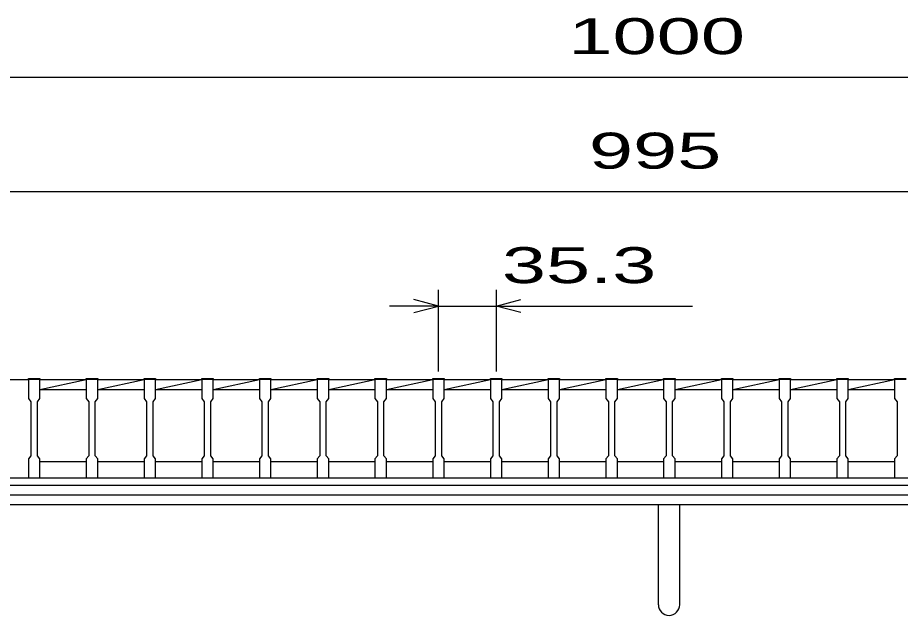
# Model space of a CAD drawing. Units: millimetres, scale not verified. Extents: x -1820 to 1731, y -1282 to 1054.
# Drawn here: x -1249 to -709, y -667 to -301 of the extents above; entities that cross this region are included whole.
import ezdxf
from ezdxf.enums import TextEntityAlignment as Align

# ---------------------------------------------------------------- set-up
doc = ezdxf.new("R2010")
doc.units = ezdxf.units.MM
doc.header["$LTSCALE"] = 10
for name, color, linetype, lineweight in [('16', 3, 'Continuous', 25), ('19', 6, 'Continuous', 25), ('22', 4, 'Continuous', 25)]:
    doc.layers.add(name, color=color, linetype=linetype, lineweight=lineweight)
doc.styles.add('ベクトル', font='')
doc.styles.get('ベクトル').set_extended_font_data('ベクトル')

msp = doc.modelspace()

# ---------------------------------------------------------------- linework, layer by layer
at = {"layer": '16'}
for p, q in [((-1305.7, -522.5), (-1242.1, -522.5)), ((-1242.1, -522.5), (-1242.1, -521.8)), ((-1242.1, -521.8), (-1235.1, -521.8)), ((-1242.1, -522.5), (-1242.1, -534)), ((-1235.1, -522.5), (-1242.1, -522.5)), ((-1235.1, -521.8), (-1235.1, -522.5)), ((-1235.1, -534), (-1235.1, -522.5)), ((-1235.1, -522.5), (-1206.8, -522.5)), ((-1235.1, -528.5), (-1206.8, -522.5)), ((-1206.8, -522.5), (-1206.8, -521.8)), ((-1206.8, -521.8), (-1199.8, -521.8)), ((-1206.8, -522.5), (-1206.8, -534)), ((-1199.8, -522.5), (-1206.8, -522.5)), ((-1199.8, -521.8), (-1199.8, -522.5)), ((-1199.8, -534), (-1199.8, -522.5)), ((-1199.8, -522.5), (-1171.5, -522.5)), ((-1199.8, -528.5), (-1171.5, -522.5)), ((-1171.5, -522.5), (-1171.5, -521.8)), ((-1171.5, -521.8), (-1164.5, -521.8)), ((-1171.5, -522.5), (-1171.5, -534)), ((-1164.5, -522.5), (-1171.5, -522.5)), ((-1164.5, -521.8), (-1164.5, -522.5)), ((-1164.5, -534), (-1164.5, -522.5)), ((-1164.5, -522.5), (-1136.2, -522.5)), ((-1164.5, -528.5), (-1136.2, -522.5)), ((-1136.2, -522.5), (-1136.2, -521.8)), ((-1136.2, -521.8), (-1129.2, -521.8)), ((-1136.2, -522.5), (-1136.2, -534)), ((-1129.2, -522.5), (-1136.2, -522.5)), ((-1129.2, -521.8), (-1129.2, -522.5)), ((-1129.2, -534), (-1129.2, -522.5)), ((-1129.2, -522.5), (-1100.9, -522.5)), ((-1129.2, -528.5), (-1100.9, -522.5)), ((-1100.9, -522.5), (-1100.9, -521.8)), ((-1100.9, -521.8), (-1093.9, -521.8)), ((-1100.9, -522.5), (-1100.9, -534)), ((-1093.9, -522.5), (-1100.9, -522.5)), ((-1093.9, -521.8), (-1093.9, -522.5)), ((-1093.9, -534), (-1093.9, -522.5)), ((-1093.9, -522.5), (-1065.6, -522.5)), ((-1093.9, -528.5), (-1065.6, -522.5)), ((-1065.6, -522.5), (-1065.6, -521.8)), ((-1065.6, -521.8), (-1058.6, -521.8)), ((-1065.6, -522.5), (-1065.6, -534)), ((-1058.6, -522.5), (-1065.6, -522.5)), ((-1058.6, -521.8), (-1058.6, -522.5)), ((-1058.6, -534), (-1058.6, -522.5)), ((-1058.6, -522.5), (-1030.3, -522.5)), ((-1058.6, -528.5), (-1030.3, -522.5)), ((-1030.3, -522.5), (-1030.3, -521.8)), ((-1030.3, -521.8), (-1023.3, -521.8)), ((-1030.3, -522.5), (-1030.3, -534)), ((-1023.3, -522.5), (-1030.3, -522.5)), ((-1023.3, -521.8), (-1023.3, -522.5)), ((-1023.3, -534), (-1023.3, -522.5)), ((-1023.3, -522.5), (-995, -522.5)), ((-1023.3, -528.5), (-995, -522.5)), ((-995, -522.5), (-995, -521.8)), ((-995, -521.8), (-988, -521.8)), ((-995, -522.5), (-995, -534)), ((-988, -522.5), (-995, -522.5)), ((-988, -521.8), (-988, -522.5)), ((-988, -534), (-988, -522.5)), ((-988, -522.5), (-959.7, -522.5)), ((-988, -528.5), (-959.7, -522.5)), ((-959.7, -522.5), (-959.7, -521.8)), ((-959.7, -521.8), (-952.7, -521.8)), ((-959.7, -522.5), (-959.7, -534)), ((-952.7, -522.5), (-959.7, -522.5)), ((-952.7, -521.8), (-952.7, -522.5)), ((-952.7, -534), (-952.7, -522.5)), ((-952.7, -522.5), (-924.4, -522.5)), ((-952.7, -528.5), (-924.4, -522.5)), ((-924.4, -522.5), (-924.4, -521.8)), ((-924.4, -521.8), (-917.4, -521.8)), ((-924.4, -522.5), (-924.4, -534)), ((-917.4, -522.5), (-924.4, -522.5)), ((-917.4, -521.8), (-917.4, -522.5)), ((-917.4, -534), (-917.4, -522.5)), ((-917.4, -522.5), (-889.1, -522.5)), ((-917.4, -528.5), (-889.1, -522.5)), ((-889.1, -522.5), (-889.1, -521.8)), ((-889.1, -521.8), (-882.1, -521.8)), ((-889.1, -522.5), (-889.1, -534)), ((-882.1, -522.5), (-889.1, -522.5)), ((-882.1, -521.8), (-882.1, -522.5)), ((-882.1, -534), (-882.1, -522.5)), ((-882.1, -522.5), (-853.8, -522.5)), ((-882.1, -528.5), (-853.8, -522.5)), ((-853.8, -522.5), (-853.8, -521.8)), ((-853.8, -521.8), (-846.8, -521.8)), ((-853.8, -522.5), (-853.8, -534)), ((-846.8, -522.5), (-853.8, -522.5)), ((-846.8, -521.8), (-846.8, -522.5)), ((-846.8, -534), (-846.8, -522.5)), ((-846.8, -522.5), (-818.5, -522.5)), ((-846.8, -528.5), (-818.5, -522.5)), ((-818.5, -522.5), (-818.5, -521.8)), ((-818.5, -521.8), (-811.5, -521.8)), ((-818.5, -522.5), (-818.5, -534)), ((-811.5, -522.5), (-818.5, -522.5)), ((-811.5, -521.8), (-811.5, -522.5)), ((-811.5, -534), (-811.5, -522.5)), ((-811.5, -522.5), (-783.2, -522.5)), ((-811.5, -528.5), (-783.2, -522.5)), ((-783.2, -522.5), (-783.2, -521.8)), ((-783.2, -521.8), (-776.2, -521.8)), ((-783.2, -522.5), (-783.2, -534)), ((-776.2, -522.5), (-783.2, -522.5)), ((-776.2, -521.8), (-776.2, -522.5)), ((-776.2, -534), (-776.2, -522.5)), ((-776.2, -522.5), (-747.9, -522.5)), ((-776.2, -528.5), (-747.9, -522.5)), ((-747.9, -522.5), (-747.9, -521.8)), ((-747.9, -521.8), (-740.9, -521.8)), ((-747.9, -522.5), (-747.9, -534)), ((-740.9, -522.5), (-747.9, -522.5)), ((-740.9, -521.8), (-740.9, -522.5)), ((-740.9, -534), (-740.9, -522.5)), ((-740.9, -522.5), (-712.6, -522.5)), ((-740.9, -528.5), (-712.6, -522.5)), ((-712.6, -522.5), (-712.6, -521.8)), ((-712.6, -521.8), (-705.6, -521.8)), ((-712.6, -522.5), (-712.6, -534)), ((-705.6, -522.5), (-712.6, -522.5)), ((-1235.1, -528.5), (-1206.8, -528.5)), ((-1199.8, -528.5), (-1171.5, -528.5)), ((-1164.5, -528.5), (-1136.2, -528.5)), ((-1129.2, -528.5), (-1100.9, -528.5)), ((-1093.9, -528.5), (-1065.6, -528.5)), ((-1058.6, -528.5), (-1030.3, -528.5)), ((-1023.3, -528.5), (-995, -528.5)), ((-988, -528.5), (-959.7, -528.5)), ((-952.7, -528.5), (-924.4, -528.5)), ((-917.4, -528.5), (-889.1, -528.5)), ((-882.1, -528.5), (-853.8, -528.5)), ((-846.8, -528.5), (-818.5, -528.5)), ((-811.5, -528.5), (-783.2, -528.5)), ((-776.2, -528.5), (-747.9, -528.5)), ((-740.9, -528.5), (-712.6, -528.5)), ((-1242.1, -534), (-1240.6, -536)), ((-1236.6, -536), (-1235.1, -534)), ((-1206.8, -534), (-1205.3, -536)), ((-1201.3, -536), (-1199.8, -534)), ((-1171.5, -534), (-1170, -536)), ((-1166, -536), (-1164.5, -534)), ((-1136.2, -534), (-1134.7, -536)), ((-1130.7, -536), (-1129.2, -534)), ((-1100.9, -534), (-1099.4, -536)), ((-1095.4, -536), (-1093.9, -534)), ((-1065.6, -534), (-1064.1, -536)), ((-1060.1, -536), (-1058.6, -534)), ((-1030.3, -534), (-1028.8, -536)), ((-1024.8, -536), (-1023.3, -534)), ((-995, -534), (-993.5, -536)), ((-989.5, -536), (-988, -534)), ((-959.7, -534), (-958.2, -536)), ((-954.2, -536), (-952.7, -534)), ((-924.4, -534), (-922.9, -536)), ((-918.9, -536), (-917.4, -534)), ((-889.1, -534), (-887.6, -536)), ((-883.6, -536), (-882.1, -534)), ((-853.8, -534), (-852.3, -536)), ((-848.3, -536), (-846.8, -534)), ((-818.5, -534), (-817, -536)), ((-813, -536), (-811.5, -534)), ((-783.2, -534), (-781.7, -536)), ((-777.7, -536), (-776.2, -534)), ((-747.9, -534), (-746.4, -536)), ((-742.4, -536), (-740.9, -534)), ((-712.6, -534), (-711.1, -536)), ((-1240.6, -536), (-1240.6, -569)), ((-1236.6, -569), (-1236.6, -536)), ((-1205.3, -536), (-1205.3, -569)), ((-1201.3, -569), (-1201.3, -536)), ((-1170, -536), (-1170, -569)), ((-1166, -569), (-1166, -536)), ((-1134.7, -536), (-1134.7, -569)), ((-1130.7, -569), (-1130.7, -536)), ((-1099.4, -536), (-1099.4, -569)), ((-1095.4, -569), (-1095.4, -536)), ((-1064.1, -536), (-1064.1, -569)), ((-1060.1, -569), (-1060.1, -536)), ((-1028.8, -536), (-1028.8, -569)), ((-1024.8, -569), (-1024.8, -536)), ((-993.5, -536), (-993.5, -569)), ((-989.5, -569), (-989.5, -536)), ((-958.2, -536), (-958.2, -569)), ((-954.2, -569), (-954.2, -536)), ((-922.9, -536), (-922.9, -569)), ((-918.9, -569), (-918.9, -536)), ((-887.6, -536), (-887.6, -569)), ((-883.6, -569), (-883.6, -536)), ((-852.3, -536), (-852.3, -569)), ((-848.3, -569), (-848.3, -536)), ((-817, -536), (-817, -569)), ((-813, -569), (-813, -536)), ((-781.7, -536), (-781.7, -569)), ((-777.7, -569), (-777.7, -536)), ((-746.4, -536), (-746.4, -569)), ((-742.4, -569), (-742.4, -536)), ((-711.1, -536), (-711.1, -569)), ((-1240.6, -569), (-1242.1, -571)), ((-1242.1, -571), (-1242.1, -582.5)), ((-1235.1, -571), (-1236.6, -569)), ((-1235.1, -582.5), (-1235.1, -571)), ((-1205.3, -569), (-1206.8, -571)), ((-1206.8, -571), (-1206.8, -582.5)), ((-1199.8, -571), (-1201.3, -569)), ((-1199.8, -582.5), (-1199.8, -571)), ((-1170, -569), (-1171.5, -571)), ((-1171.5, -571), (-1171.5, -582.5)), ((-1164.5, -571), (-1166, -569)), ((-1164.5, -582.5), (-1164.5, -571)), ((-1134.7, -569), (-1136.2, -571)), ((-1136.2, -571), (-1136.2, -582.5)), ((-1129.2, -571), (-1130.7, -569)), ((-1129.2, -582.5), (-1129.2, -571)), ((-1099.4, -569), (-1100.9, -571)), ((-1100.9, -571), (-1100.9, -582.5)), ((-1093.9, -571), (-1095.4, -569)), ((-1093.9, -582.5), (-1093.9, -571)), ((-1064.1, -569), (-1065.6, -571)), ((-1065.6, -571), (-1065.6, -582.5)), ((-1058.6, -571), (-1060.1, -569)), ((-1058.6, -582.5), (-1058.6, -571)), ((-1028.8, -569), (-1030.3, -571)), ((-1030.3, -571), (-1030.3, -582.5)), ((-1023.3, -571), (-1024.8, -569)), ((-1023.3, -582.5), (-1023.3, -571)), ((-993.5, -569), (-995, -571)), ((-995, -571), (-995, -582.5)), ((-988, -571), (-989.5, -569)), ((-988, -582.5), (-988, -571)), ((-958.2, -569), (-959.7, -571)), ((-959.7, -571), (-959.7, -582.5)), ((-952.7, -571), (-954.2, -569)), ((-952.7, -582.5), (-952.7, -571)), ((-922.9, -569), (-924.4, -571)), ((-924.4, -571), (-924.4, -582.5)), ((-917.4, -571), (-918.9, -569)), ((-917.4, -582.5), (-917.4, -571)), ((-887.6, -569), (-889.1, -571)), ((-889.1, -571), (-889.1, -582.5)), ((-882.1, -571), (-883.6, -569)), ((-882.1, -582.5), (-882.1, -571)), ((-852.3, -569), (-853.8, -571)), ((-853.8, -571), (-853.8, -582.5)), ((-846.8, -571), (-848.3, -569)), ((-846.8, -582.5), (-846.8, -571)), ((-817, -569), (-818.5, -571)), ((-818.5, -571), (-818.5, -582.5)), ((-811.5, -571), (-813, -569)), ((-811.5, -582.5), (-811.5, -571)), ((-781.7, -569), (-783.2, -571)), ((-783.2, -571), (-783.2, -582.5)), ((-776.2, -571), (-777.7, -569)), ((-776.2, -582.5), (-776.2, -571)), ((-746.4, -569), (-747.9, -571)), ((-747.9, -571), (-747.9, -582.5)), ((-740.9, -571), (-742.4, -569)), ((-740.9, -582.5), (-740.9, -571)), ((-711.1, -569), (-712.6, -571)), ((-712.6, -571), (-712.6, -582.5)), ((-1235.1, -572.5), (-1206.8, -572.5)), ((-1199.8, -572.5), (-1171.5, -572.5)), ((-1164.5, -572.5), (-1136.2, -572.5)), ((-1129.2, -572.5), (-1100.9, -572.5)), ((-1093.9, -572.5), (-1065.6, -572.5)), ((-1058.6, -572.5), (-1030.3, -572.5)), ((-1023.3, -572.5), (-995, -572.5)), ((-988, -572.5), (-959.7, -572.5)), ((-952.7, -572.5), (-924.4, -572.5)), ((-917.4, -572.5), (-889.1, -572.5)), ((-882.1, -572.5), (-853.8, -572.5)), ((-846.8, -572.5), (-818.5, -572.5)), ((-811.5, -572.5), (-783.2, -572.5)), ((-776.2, -572.5), (-747.9, -572.5)), ((-740.9, -572.5), (-712.6, -572.5)), ((-1348, -582.5), (-353, -582.5)), ((-1305.7, -582.5), (-1242.1, -582.5)), ((-1242.1, -582.5), (-1235.1, -582.5)), ((-1206.8, -582.5), (-1199.8, -582.5)), ((-1171.5, -582.5), (-1164.5, -582.5)), ((-1136.2, -582.5), (-1129.2, -582.5)), ((-1100.9, -582.5), (-1093.9, -582.5)), ((-1065.6, -582.5), (-1058.6, -582.5)), ((-1030.3, -582.5), (-1023.3, -582.5)), ((-995, -582.5), (-988, -582.5)), ((-959.7, -582.5), (-952.7, -582.5)), ((-924.4, -582.5), (-917.4, -582.5)), ((-889.1, -582.5), (-882.1, -582.5)), ((-853.8, -582.5), (-846.8, -582.5)), ((-818.5, -582.5), (-811.5, -582.5)), ((-783.2, -582.5), (-776.2, -582.5)), ((-747.9, -582.5), (-740.9, -582.5)), ((-712.6, -582.5), (-705.6, -582.5)), ((-1348, -587), (-353, -587)), ((-1348, -593), (-353, -593))]:
    msp.add_line(p, q, dxfattribs=at)
at = {"layer": '19'}
for p, q in [((-1350.5, -593), (-350.5, -593)), ((-350.5, -599), (-1350.5, -599)), ((-857, -660.11), (-857, -599)), ((-844, -660.11), (-844, -599))]:
    msp.add_line(p, q, dxfattribs=at)
msp.add_arc((-850.5, -660.11), 6.5, 180, 0, dxfattribs=at)
at = {"layer": '22'}
for p, q in [((-1350.5, -337.5), (-350.5, -337.5)), ((-1348, -407.5), (-353, -407.5)), ((-991.5, -517.5), (-991.5, -467.5)), ((-956.2, -467.5), (-956.2, -517.5)), ((-991.5, -477.5), (-1006.5, -473.5)), ((-956.2, -477.5), (-941.2, -473.5)), ((-991.5, -477.5), (-1021.5, -477.5)), ((-1006.5, -481.5), (-991.5, -477.5)), ((-991.5, -477.5), (-956.2, -477.5)), ((-941.2, -481.5), (-956.2, -477.5)), ((-956.2, -477.5), (-836.2, -477.5))]:
    msp.add_line(p, q, dxfattribs=at)

# ---------------------------------------------------------------- texts
at = {"layer": '22', "color": 2, "style": 'ベクトル', "width": 1.65}
for s, p in [(' 1000 ', (-925.5, -312.5)), (' 995 ', (-913, -382.5)), (' 35.3 ', (-966.2, -452.5))]:
    msp.add_text(s, height=21.99, dxfattribs=at).set_placement(p, align=Align.MIDDLE_LEFT)

doc.saveas('drawing.dxf')
